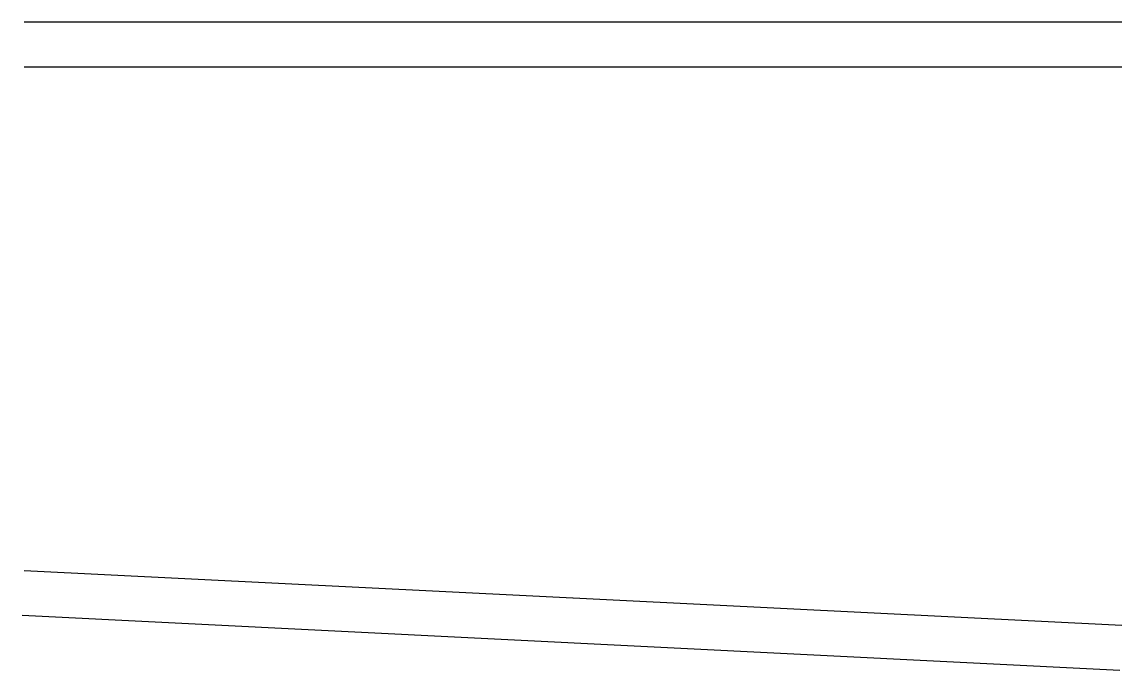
# Model space of a CAD drawing. Units: millimetres at full size, sheet at 1:100. Extents: x -15601 to 8939, y -11836 to 2633.
import ezdxf

# ---------------------------------------------------------------- set-up
doc = ezdxf.new("R2010")
doc.units = ezdxf.units.MM
doc.header["$LTSCALE"] = 100
doc.layers.add('0-0', color=7, linetype='Continuous')

msp = doc.modelspace()

# ---------------------------------------------------------------- linework, layer by layer
at = {"layer": '0-0'}
for p, q in [((-15551, 2632.7), (8938.8, 2632.7)), ((-15551, 1632.7), (8938.8, 1632.7)), ((-15551, -9612.2), (8938.8, -10836.7)), ((-15601, -10611), (8888.8, -11835.5))]:
    msp.add_line(p, q, dxfattribs=at)

doc.saveas('drawing.dxf')
